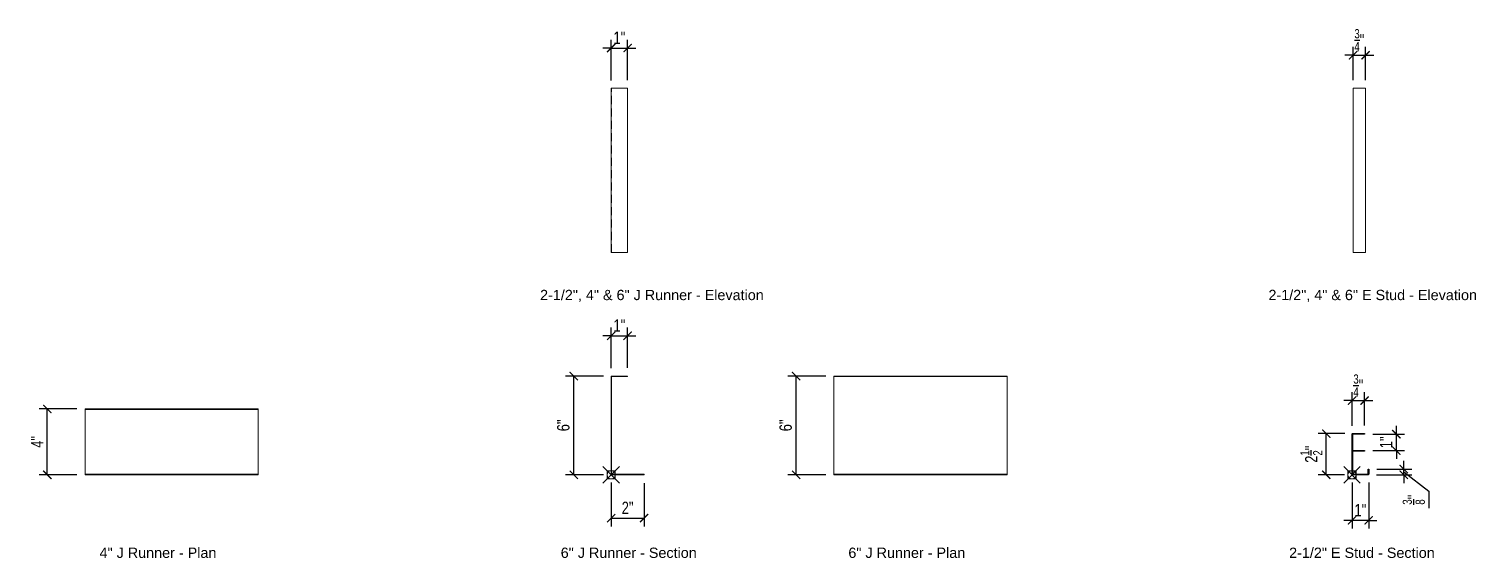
# Model space of a CAD drawing. Header units: inches. Extents: x 1578 to 1959, y 1763 to 1845.
# Drawn here: x 1774.7 to 1862.7, y 1813 to 1845.1 of the extents above; entities that cross this region are included whole.
import ezdxf
from ezdxf.enums import TextEntityAlignment as Align

# ---------------------------------------------------------------- set-up
doc = ezdxf.new("R2010")
doc.units = ezdxf.units.IN
doc.header["$LTSCALE"] = 4
doc.header["$MEASUREMENT"] = 0
doc.header["$PDMODE"] = 99
doc.header["$PDSIZE"] = 0.5
doc.linetypes.add('HIDDEN2', pattern=[0.1875, 0.125, -0.0625])
for name, color, linetype, lineweight in [('A-Anno-Dims', 211, 'Continuous', 25), ('Fine', 90, 'Continuous', 18), ('G-Anno-Ttlb', 213, 'Continuous', 50), ('Med', 31, 'Continuous', 25), ('Thin', 150, 'Continuous', 18)]:
    doc.layers.add(name, color=color, linetype=linetype, lineweight=lineweight)
doc.layers.add('G-Anno-Nplt', color=140, linetype='Continuous', lineweight=18, plot=False)
doc.styles.add('Arch-Dim', font='arial.ttf', dxfattribs={"width": 0.75})
doc.styles.add('RomanS', font='romans.shx')
doc.dimstyles.new('Aec-Arch-I-1-2', dxfattribs={"dimscale": 8, "dimtxt": 0.09375, "dimasz": 0.0625, "dimexe": 0.0625, "dimexo": 0.0625, "dimgap": 0.03125, "dimtad": 1, "dimdec": 4, "dimzin": 3, "dimdsep": 46, "dimlunit": 4, "dimtxsty": 'Arch-Dim', "dimblk": 'ARCHTICK', "dimcen": 0.09375, "dimclrd": 8, "dimclre": 8, "dimadec": 4, "dimazin": 2, "dimtfac": 0.75, "dimtdec": 4, "dimtix": 1, "dimtmove": 1, "dimatfit": 2, "dimldrblk": 'OPEN90', "dimfxl": 1, "dimtolj": 1, "dimtzin": 0, "dimarcsym": 0})

# ---------------------------------------------------------------- blocks, each defined once
blk = doc.blocks.new('Anno_Title_T2')
at = {"color": 0, "linetype": 'ByBlock', "lineweight": -2, "style": 'RomanS'}
blk.add_attdef('TITLE', (0, 0.5), '', height=1.25, dxfattribs=at)
blk.add_attdef('SCALE', text='', height=0.75, dxfattribs=at).set_placement((0, -0.5), align=Align.TOP_LEFT)
blk = doc.blocks.new('_ArchTick')
at = {"color": 0, "linetype": 'ByBlock', "const_width": 0.15}
blk.add_lwpolyline([(-0.5, -0.5), (0.5, 0.5)], dxfattribs=at)
blk = doc.blocks.new('*D40')
at = {"layer": 'A-Anno-Dims', "color": 8, "lineweight": -2, "transparency": 16777216}
for p, q in [((1777.624, 1822.036), (1775.324, 1822.036)), ((1775.824, 1818.036), (1775.824, 1822.036)), ((1777.624, 1818.036), (1775.324, 1818.036))]:
    blk.add_line(p, q, dxfattribs=at)
at = {"layer": 'Defpoints', "color": 0, "transparency": 16777216}
for p in [(1775.824, 1822.036), (1778.124, 1822.036), (1778.124, 1818.036)]:
    blk.add_point(p, dxfattribs=at)
at = {"layer": 'A-Anno-Dims', "color": 8, "lineweight": -2, "transparency": 16777216, "xscale": 0.5, "yscale": 0.5, "zscale": 0.5}
for p, rotation in [((1775.824, 1822.036), 90), ((1775.824, 1818.036), 270)]:
    blk.add_blockref('_ArchTick', p, dxfattribs=dict(at, rotation=rotation))
at = {"layer": 'A-Anno-Dims', "color": 0, "transparency": 16777216, "insert": (1775.199, 1820.036), "char_height": 0.75, "attachment_point": 5, "rotation": 90, "style": 'Arch-Dim'}
blk.add_mtext('\\A1;4"', dxfattribs=at)
blk = doc.blocks.new('_Open90')
at = {"color": 0, "linetype": 'ByBlock', "lineweight": -2}
for p, q in [((0, 0), (-1, 0)), ((-0.5, 0.5), (0, 0)), ((0, 0), (-0.5, -0.5))]:
    blk.add_line(p, q, dxfattribs=at)
blk = doc.blocks.new('*D42')
at = {"layer": 'A-Anno-Dims', "color": 8, "lineweight": -2, "transparency": 16777216}
for p, q in [((1810.09, 1817.567), (1810.09, 1814.902)), ((1812.09, 1817.536), (1812.09, 1814.902)), ((1810.09, 1815.402), (1812.09, 1815.402))]:
    blk.add_line(p, q, dxfattribs=at)
at = {"layer": 'Defpoints', "color": 0, "transparency": 16777216}
for p in [(1810.09, 1818.067), (1812.09, 1818.036), (1812.09, 1815.402)]:
    blk.add_point(p, dxfattribs=at)
at = {"layer": 'A-Anno-Dims', "color": 8, "lineweight": -2, "transparency": 16777216, "xscale": 0.5, "yscale": 0.5, "zscale": 0.5, "rotation": 180}
blk.add_blockref('_ArchTick', (1810.09, 1815.402), dxfattribs=at)
at = {"layer": 'A-Anno-Dims', "color": 8, "lineweight": -2, "transparency": 16777216, "xscale": 0.5, "yscale": 0.5, "zscale": 0.5}
blk.add_blockref('_ArchTick', (1812.09, 1815.402), dxfattribs=at)
at = {"layer": 'A-Anno-Dims', "color": 0, "transparency": 16777216, "insert": (1811.09, 1816.028), "char_height": 0.75, "attachment_point": 5, "style": 'Arch-Dim'}
blk.add_mtext('\\A1;2"', dxfattribs=at)
blk = doc.blocks.new('*D43')
at = {"layer": 'A-Anno-Dims', "color": 8, "lineweight": -2, "transparency": 16777216}
for p, q in [((1809.622, 1824.036), (1807.322, 1824.036)), ((1807.822, 1818.036), (1807.822, 1824.036)), ((1809.622, 1818.036), (1807.322, 1818.036))]:
    blk.add_line(p, q, dxfattribs=at)
at = {"layer": 'Defpoints', "color": 0, "transparency": 16777216}
for p in [(1807.822, 1824.036), (1810.122, 1824.036), (1810.122, 1818.036)]:
    blk.add_point(p, dxfattribs=at)
at = {"layer": 'A-Anno-Dims', "color": 8, "lineweight": -2, "transparency": 16777216, "xscale": 0.5, "yscale": 0.5, "zscale": 0.5}
for p, rotation in [((1807.822, 1824.036), 90), ((1807.822, 1818.036), 270)]:
    blk.add_blockref('_ArchTick', p, dxfattribs=dict(at, rotation=rotation))
at = {"layer": 'A-Anno-Dims', "color": 0, "transparency": 16777216, "insert": (1807.189, 1821.036), "char_height": 0.75, "attachment_point": 5, "rotation": 90, "style": 'Arch-Dim'}
blk.add_mtext('\\A1;6"', dxfattribs=at)
blk = doc.blocks.new('*D44')
at = {"layer": 'A-Anno-Dims', "color": 8, "lineweight": -2, "transparency": 16777216}
for p, q in [((1810.09, 1824.505), (1810.09, 1826.984)), ((1811.09, 1824.536), (1811.09, 1826.984)), ((1810.09, 1826.484), (1809.59, 1826.484)), ((1810.09, 1826.484), (1811.09, 1826.484)), ((1811.09, 1826.484), (1811.59, 1826.484))]:
    blk.add_line(p, q, dxfattribs=at)
at = {"layer": 'Defpoints', "color": 0, "transparency": 16777216}
for p in [(1811.09, 1826.484), (1810.09, 1824.005), (1811.09, 1824.036)]:
    blk.add_point(p, dxfattribs=at)
at = {"layer": 'A-Anno-Dims', "color": 8, "lineweight": -2, "transparency": 16777216, "xscale": 0.5, "yscale": 0.5, "zscale": 0.5}
blk.add_blockref('_ArchTick', (1810.09, 1826.484), dxfattribs=at)
at = {"layer": 'A-Anno-Dims', "color": 8, "lineweight": -2, "transparency": 16777216, "xscale": 0.5, "yscale": 0.5, "zscale": 0.5, "rotation": 180}
blk.add_blockref('_ArchTick', (1811.09, 1826.484), dxfattribs=at)
at = {"layer": 'A-Anno-Dims', "color": 0, "transparency": 16777216, "insert": (1810.59, 1827.11), "char_height": 0.75, "attachment_point": 5, "style": 'Arch-Dim'}
blk.add_mtext('\\A1;1"', dxfattribs=at)
blk = doc.blocks.new('*D45')
at = {"layer": 'A-Anno-Dims', "color": 8, "lineweight": -2, "transparency": 16777216}
for p, q in [((1810.09, 1841.987), (1810.09, 1844.466)), ((1811.09, 1842.018), (1811.09, 1844.466)), ((1810.09, 1843.966), (1809.59, 1843.966)), ((1810.09, 1843.966), (1811.09, 1843.966)), ((1811.09, 1843.966), (1811.59, 1843.966))]:
    blk.add_line(p, q, dxfattribs=at)
at = {"layer": 'Defpoints', "color": 0, "transparency": 16777216}
for p in [(1811.09, 1843.966), (1810.09, 1841.487), (1811.09, 1841.518)]:
    blk.add_point(p, dxfattribs=at)
at = {"layer": 'A-Anno-Dims', "color": 8, "lineweight": -2, "transparency": 16777216, "xscale": 0.5, "yscale": 0.5, "zscale": 0.5}
blk.add_blockref('_ArchTick', (1810.09, 1843.966), dxfattribs=at)
at = {"layer": 'A-Anno-Dims', "color": 8, "lineweight": -2, "transparency": 16777216, "xscale": 0.5, "yscale": 0.5, "zscale": 0.5, "rotation": 180}
blk.add_blockref('_ArchTick', (1811.09, 1843.966), dxfattribs=at)
at = {"layer": 'A-Anno-Dims', "color": 0, "transparency": 16777216, "insert": (1810.59, 1844.593), "char_height": 0.75, "attachment_point": 5, "style": 'Arch-Dim'}
blk.add_mtext('\\A1;1"', dxfattribs=at)
blk = doc.blocks.new('*D41')
at = {"layer": 'A-Anno-Dims', "color": 8, "lineweight": -2, "transparency": 16777216}
for p, q in [((1823.134, 1824.036), (1820.834, 1824.036)), ((1821.334, 1818.036), (1821.334, 1824.036)), ((1823.134, 1818.036), (1820.834, 1818.036))]:
    blk.add_line(p, q, dxfattribs=at)
at = {"layer": 'Defpoints', "color": 0, "transparency": 16777216}
for p in [(1821.334, 1824.036), (1823.634, 1824.036), (1823.634, 1818.036)]:
    blk.add_point(p, dxfattribs=at)
at = {"layer": 'A-Anno-Dims', "color": 8, "lineweight": -2, "transparency": 16777216, "xscale": 0.5, "yscale": 0.5, "zscale": 0.5}
for p, rotation in [((1821.334, 1824.036), 90), ((1821.334, 1818.036), 270)]:
    blk.add_blockref('_ArchTick', p, dxfattribs=dict(at, rotation=rotation))
at = {"layer": 'A-Anno-Dims', "color": 0, "transparency": 16777216, "insert": (1820.701, 1821.036), "char_height": 0.75, "attachment_point": 5, "rotation": 90, "style": 'Arch-Dim'}
blk.add_mtext('\\A1;6"', dxfattribs=at)
blk = doc.blocks.new('AecDtl_6JRunnerSection')
at = {"layer": 'Thin', "color": 0}
blk.add_lwpolyline([(1, 6), (0.031, 6, 0.414214), (0, 5.969), (0, 0.031, 0.414214), (0.031, 0), (2, 0), (2, 0.031), (0.031, 0.031), (0.031, 5.969), (1, 5.969)], format="xyb", close=True, dxfattribs=at)
blk = doc.blocks.new('*D52')
at = {"layer": 'A-Anno-Dims', "color": 8, "lineweight": -2, "transparency": 16777216}
for p, q in [((1855.12, 1817.572), (1855.12, 1814.767)), ((1856.133, 1817.572), (1856.133, 1814.767)), ((1855.12, 1815.267), (1854.62, 1815.267)), ((1856.133, 1815.267), (1855.12, 1815.267)), ((1856.133, 1815.267), (1856.633, 1815.267))]:
    blk.add_line(p, q, dxfattribs=at)
at = {"layer": 'Defpoints', "color": 0, "transparency": 16777216}
for p in [(1855.12, 1818.072), (1856.133, 1818.072), (1855.12, 1815.267)]:
    blk.add_point(p, dxfattribs=at)
at = {"layer": 'A-Anno-Dims', "color": 8, "lineweight": -2, "transparency": 16777216, "xscale": 0.5, "yscale": 0.5, "zscale": 0.5}
blk.add_blockref('_ArchTick', (1855.12, 1815.267), dxfattribs=at)
at = {"layer": 'A-Anno-Dims', "color": 8, "lineweight": -2, "transparency": 16777216, "xscale": 0.5, "yscale": 0.5, "zscale": 0.5, "rotation": 180}
blk.add_blockref('_ArchTick', (1856.133, 1815.267), dxfattribs=at)
at = {"layer": 'A-Anno-Dims', "color": 0, "transparency": 16777216, "insert": (1855.626, 1815.894), "char_height": 0.75, "attachment_point": 5, "style": 'Arch-Dim'}
blk.add_mtext('\\A1;1"', dxfattribs=at)
blk = doc.blocks.new('*D49')
at = {"layer": 'A-Anno-Dims', "color": 8, "lineweight": -2, "transparency": 16777216}
for p, q in [((1855.12, 1822.546), (1854.62, 1822.546)), ((1855.12, 1821.005), (1855.12, 1823.046)), ((1855.12, 1822.546), (1855.883, 1822.546)), ((1855.883, 1821.036), (1855.883, 1823.046)), ((1855.883, 1822.546), (1856.383, 1822.546))]:
    blk.add_line(p, q, dxfattribs=at)
at = {"layer": 'Defpoints', "color": 0, "transparency": 16777216}
for p in [(1855.883, 1822.546), (1855.12, 1820.505), (1855.883, 1820.536)]:
    blk.add_point(p, dxfattribs=at)
at = {"layer": 'A-Anno-Dims', "color": 8, "lineweight": -2, "transparency": 16777216, "xscale": 0.5, "yscale": 0.5, "zscale": 0.5}
blk.add_blockref('_ArchTick', (1855.12, 1822.546), dxfattribs=at)
at = {"layer": 'A-Anno-Dims', "color": 8, "lineweight": -2, "transparency": 16777216, "xscale": 0.5, "yscale": 0.5, "zscale": 0.5, "rotation": 180}
blk.add_blockref('_ArchTick', (1855.883, 1822.546), dxfattribs=at)
at = {"layer": 'A-Anno-Dims', "color": 0, "transparency": 16777216, "insert": (1855.501, 1823.459), "char_height": 0.75, "attachment_point": 5, "style": 'Arch-Dim'}
blk.add_mtext('\\A1;{\\H0.750000x;\\S3/4;}"', dxfattribs=at)
blk = doc.blocks.new('*D50')
at = {"layer": 'A-Anno-Dims', "color": 8, "lineweight": -2, "transparency": 16777216}
for p, q in [((1854.683, 1820.536), (1853.053, 1820.536)), ((1853.553, 1818.036), (1853.553, 1820.536)), ((1854.656, 1818.036), (1853.053, 1818.036))]:
    blk.add_line(p, q, dxfattribs=at)
at = {"layer": 'Defpoints', "color": 0, "transparency": 16777216}
for p in [(1853.553, 1820.536), (1855.183, 1820.536), (1855.156, 1818.036)]:
    blk.add_point(p, dxfattribs=at)
at = {"layer": 'A-Anno-Dims', "color": 8, "lineweight": -2, "transparency": 16777216, "xscale": 0.5, "yscale": 0.5, "zscale": 0.5}
for p, rotation in [((1853.553, 1820.536), 90), ((1853.553, 1818.036), 270)]:
    blk.add_blockref('_ArchTick', p, dxfattribs=dict(at, rotation=rotation))
at = {"layer": 'A-Anno-Dims', "color": 0, "transparency": 16777216, "insert": (1852.644, 1819.286), "char_height": 0.75, "attachment_point": 5, "rotation": 90, "style": 'Arch-Dim'}
blk.add_mtext('\\A1;2{\\H0.750000x;\\S1/2;}"', dxfattribs=at)
blk = doc.blocks.new('*D51')
at = {"layer": 'A-Anno-Dims', "color": 8, "lineweight": -2, "transparency": 16777216}
for p, q in [((1857.812, 1820.505), (1857.812, 1821.005)), ((1856.383, 1820.505), (1858.312, 1820.505)), ((1857.812, 1819.505), (1857.812, 1820.505)), ((1856.383, 1819.505), (1858.312, 1819.505)), ((1857.812, 1819.505), (1857.812, 1819.005))]:
    blk.add_line(p, q, dxfattribs=at)
at = {"layer": 'Defpoints', "color": 0, "transparency": 16777216}
for p in [(1855.883, 1820.505), (1857.812, 1820.505), (1855.883, 1819.505)]:
    blk.add_point(p, dxfattribs=at)
at = {"layer": 'A-Anno-Dims', "color": 8, "lineweight": -2, "transparency": 16777216, "xscale": 0.5, "yscale": 0.5, "zscale": 0.5}
for p, rotation in [((1857.812, 1820.505), 270), ((1857.812, 1819.505), 90)]:
    blk.add_blockref('_ArchTick', p, dxfattribs=dict(at, rotation=rotation))
at = {"layer": 'A-Anno-Dims', "color": 0, "transparency": 16777216, "insert": (1857.186, 1820.005), "char_height": 0.75, "attachment_point": 5, "rotation": 90, "style": 'Arch-Dim'}
blk.add_mtext('\\A1;1"', dxfattribs=at)
blk = doc.blocks.new('*D53')
at = {"layer": 'A-Anno-Dims', "color": 8, "lineweight": -2, "transparency": 16777216}
for p, q in [((1855.183, 1843.528), (1854.683, 1843.528)), ((1855.183, 1842.018), (1855.183, 1844.028)), ((1855.183, 1843.528), (1855.945, 1843.528)), ((1855.945, 1842.018), (1855.945, 1844.028)), ((1855.945, 1843.528), (1856.445, 1843.528))]:
    blk.add_line(p, q, dxfattribs=at)
at = {"layer": 'Defpoints', "color": 0, "transparency": 16777216}
for p in [(1855.945, 1843.528), (1855.183, 1841.518), (1855.945, 1841.518)]:
    blk.add_point(p, dxfattribs=at)
at = {"layer": 'A-Anno-Dims', "color": 8, "lineweight": -2, "transparency": 16777216, "xscale": 0.5, "yscale": 0.5, "zscale": 0.5}
blk.add_blockref('_ArchTick', (1855.183, 1843.528), dxfattribs=at)
at = {"layer": 'A-Anno-Dims', "color": 8, "lineweight": -2, "transparency": 16777216, "xscale": 0.5, "yscale": 0.5, "zscale": 0.5, "rotation": 180}
blk.add_blockref('_ArchTick', (1855.945, 1843.528), dxfattribs=at)
at = {"layer": 'A-Anno-Dims', "color": 0, "transparency": 16777216, "insert": (1855.564, 1844.441), "char_height": 0.75, "attachment_point": 5, "style": 'Arch-Dim'}
blk.add_mtext('\\A1;{\\H0.750000x;\\S3/4;}"', dxfattribs=at)
blk = doc.blocks.new('*D55')
at = {"layer": 'A-Anno-Dims', "color": 8, "lineweight": -2, "transparency": 16777216}
for p, q in [((1858.26, 1818.38), (1858.26, 1818.88)), ((1856.597, 1818.036), (1858.76, 1818.036)), ((1856.633, 1818.38), (1858.76, 1818.38)), ((1858.26, 1818.036), (1858.26, 1818.38)), ((1858.26, 1818.036), (1858.26, 1818.38)), ((1858.26, 1818.208), (1859.788, 1817.046)), ((1858.26, 1818.036), (1858.26, 1817.536)), ((1859.788, 1817.046), (1859.788, 1815.998))]:
    blk.add_line(p, q, dxfattribs=at)
at = {"layer": 'Defpoints', "color": 0, "transparency": 16777216}
for p in [(1856.097, 1818.036), (1856.133, 1818.38), (1858.26, 1818.38)]:
    blk.add_point(p, dxfattribs=at)
at = {"layer": 'A-Anno-Dims', "color": 8, "lineweight": -2, "transparency": 16777216, "xscale": 0.5, "yscale": 0.5, "zscale": 0.5}
for p, rotation in [((1858.26, 1818.38), 270), ((1858.26, 1818.036), 90)]:
    blk.add_blockref('_ArchTick', p, dxfattribs=dict(at, rotation=rotation))
at = {"layer": 'A-Anno-Dims', "color": 0, "transparency": 16777216, "insert": (1858.869, 1816.522), "char_height": 0.75, "attachment_point": 5, "rotation": 90, "style": 'Arch-Dim'}
blk.add_mtext('\\A1;{\\H0.750000x;\\S3/8;}"', dxfattribs=at)
blk = doc.blocks.new('AecDtl_2_1_2EStudSection')
at = {"layer": 'Med', "color": 0, "linetype": 'ByBlock'}
blk.add_lwpolyline([(1.0125, 0.0359, -0.41421356), (0.9766, 0), (0.0359, 0, -0.41421356), (0, 0.0359), (0, 2.46875, -0.41421356), (0.03125, 2.5), (0.7625, 2.5), (0.7625, 2.46875), (0.0359, 2.46875), (0.0359, 1.46875), (0.7625, 1.46875), (0.7625, 1.43285), (0.0359, 1.43285), (0.0359, 0.0359), (0.9766, 0.0359), (0.9766, 0.34375), (1.0125, 0.34375)], format="xyb", close=True, dxfattribs=at)

msp = doc.modelspace()

# ---------------------------------------------------------------- linework, layer by layer
at = {"layer": 'Fine', "linetype": 'HIDDEN2'}
msp.add_line((1810.12171, 1831.5509), (1810.12171, 1841.51813), dxfattribs=at)
at = {"layer": 'Fine'}
for p, q in [((1823.6339, 1824.00479), (1834.15701, 1824.00479)), ((1778.12389, 1822.00479), (1788.647, 1822.00479)), ((1778.12389, 1818.06729), (1788.647, 1818.06729)), ((1823.6339, 1818.06729), (1834.15701, 1818.06729))]:
    msp.add_line(p, q, dxfattribs=at)
at = {"layer": 'G-Anno-Nplt'}
for p in [(1810.09046, 1818.03613), (1855.1202, 1818.03604)]:
    msp.add_point(p, dxfattribs=at)
at = {"layer": 'Thin'}
for points in [[(1810.09046, 1841.51813), (1810.09046, 1831.5509), (1811.09046, 1831.5509), (1811.09046, 1841.51813)], [(1855.9452, 1831.5509), (1855.9452, 1841.51813), (1855.1827, 1841.51813), (1855.1827, 1831.5509)], [(1834.15701, 1818.03604), (1823.6339, 1818.03604), (1823.6339, 1824.03604), (1834.15701, 1824.03604)], [(1788.647, 1818.03604), (1778.12389, 1818.03604), (1778.12389, 1822.03604), (1788.647, 1822.03604)]]:
    msp.add_lwpolyline(points, close=True, dxfattribs=at)

# ---------------------------------------------------------------- block references
for name, p in [('AecDtl_6JRunnerSection', (1810.09046, 1818.03613)), ('AecDtl_2_1_2EStudSection', (1855.1202, 1818.03604))]:
    msp.add_blockref(name, p)
at = {"layer": 'G-Anno-Ttlb'}
ref = msp.add_blockref('Anno_Title_T2', (1805.77086, 1828.39789), dxfattribs=dict(at, xscale=0.5, yscale=0.5, zscale=0.5))
ref.add_attrib('TITLE', '2-1/2", 4" & 6" J Runner - Elevation', (1805.77086, 1828.64789), dxfattribs={"layer": '0', "color": 0, "linetype": 'ByBlock', "lineweight": -2, "height": 0.625, "style": 'Arch-Dim'})
ref = msp.add_blockref('Anno_Title_T2', (1850.03967, 1828.39789), dxfattribs=dict(at, xscale=0.5, yscale=0.5, zscale=0.5))
ref.add_attrib('TITLE', '2-1/2", 4" & 6" E Stud - Elevation', (1850.03967, 1828.64789), dxfattribs={"layer": '0', "color": 0, "linetype": 'ByBlock', "lineweight": -2, "height": 0.625, "style": 'Arch-Dim'})
ref = msp.add_blockref('Anno_Title_T2', (1778.99776, 1812.73622), dxfattribs=dict(at, xscale=0.5, yscale=0.5, zscale=0.5))
ref.add_attrib('TITLE', '4" J Runner - Plan', (1778.99776, 1812.98622), dxfattribs={"layer": '0', "color": 0, "linetype": 'ByBlock', "lineweight": -2, "height": 0.625, "style": 'Arch-Dim'})
ref = msp.add_blockref('Anno_Title_T2', (1807.02615, 1812.73622), dxfattribs=dict(at, xscale=0.5, yscale=0.5, zscale=0.5))
ref.add_attrib('TITLE', '6" J Runner - Section', (1807.02615, 1812.98622), dxfattribs={"layer": '0', "color": 0, "linetype": 'ByBlock', "lineweight": -2, "height": 0.625, "style": 'Arch-Dim'})
ref = msp.add_blockref('Anno_Title_T2', (1824.50777, 1812.73622), dxfattribs=dict(at, xscale=0.5, yscale=0.5, zscale=0.5))
ref.add_attrib('TITLE', '6" J Runner - Plan', (1824.50777, 1812.98622), dxfattribs={"layer": '0', "color": 0, "linetype": 'ByBlock', "lineweight": -2, "height": 0.625, "style": 'Arch-Dim'})
ref = msp.add_blockref('Anno_Title_T2', (1851.29496, 1812.73622), dxfattribs=dict(at, xscale=0.5, yscale=0.5, zscale=0.5))
ref.add_attrib('TITLE', '2-1/2" E Stud - Section', (1851.29496, 1812.98622), dxfattribs={"layer": '0', "color": 0, "linetype": 'ByBlock', "lineweight": -2, "height": 0.625, "style": 'Arch-Dim'})

# ---------------------------------------------------------------- dimensions: what is measured, and where the dimension line sits
at = {"layer": 'A-Anno-Dims'}
for base, p1, p2, picture, middle in [((1811.09046, 1843.96602), (1810.09046, 1841.48688), (1811.09046, 1841.51813), '*D45', (1810.59046, 1844.59255)), ((1855.9452, 1843.52829), (1855.1827, 1841.51813), (1855.9452, 1841.51813), '*D53', (1855.56395, 1844.44068)), ((1811.09046, 1826.48393), (1810.09046, 1824.00479), (1811.09046, 1824.03604), '*D44', (1810.59046, 1827.11046)), ((1855.8827, 1822.5462), (1855.1202, 1820.50479), (1855.8827, 1820.53604), '*D49', (1855.50145, 1823.45859)), ((1812.09046, 1815.40177), (1810.09046, 1818.06729), (1812.09046, 1818.03604), '*D42', (1811.09046, 1816.0283)), ((1855.1202, 1815.26745), (1856.1327, 1818.07194), (1855.1202, 1818.07194), '*D52', (1855.62645, 1815.89399))]:
    dim = msp.add_linear_dim(base=base, p1=p1, p2=p2, dimstyle='Aec-Arch-I-1-2', dxfattribs=at)
    dim.commit()
    dim.dimension.update_dxf_attribs({"geometry": picture, "text_midpoint": middle})
for base, p1, p2, picture, middle in [((1807.82166, 1824.03604), (1810.12171, 1818.03604), (1810.12171, 1824.03604), '*D43', (1807.18873, 1821.03604)), ((1821.33385, 1824.03604), (1823.6339, 1818.03604), (1823.6339, 1824.03604), '*D41', (1820.70092, 1821.03604)), ((1775.82384, 1822.03604), (1778.12389, 1818.03604), (1778.12389, 1822.03604), '*D40', (1775.19884, 1820.03604)), ((1853.55269, 1820.53604), (1855.1561, 1818.03604), (1855.1827, 1820.53604), '*D50', (1852.64414, 1819.28604)), ((1857.81221, 1820.50479), (1855.8827, 1819.50479), (1855.8827, 1820.50479), '*D51', (1857.18567, 1820.00479))]:
    dim = msp.add_linear_dim(base=base, p1=p1, p2=p2, angle=90, dimstyle='Aec-Arch-I-1-2', dxfattribs=at)
    dim.commit()
    dim.dimension.update_dxf_attribs({"geometry": picture, "text_midpoint": middle})
dim = msp.add_linear_dim(base=(1858.2601521999, 1818.3797897437), p1=(1856.0967960631, 1818.0360397437), p2=(1856.1326960631, 1818.3797897437), angle=90, dimstyle='Aec-Arch-I-1-2', dxfattribs=at)
dim.commit()
dim.dimension.update_dxf_attribs({"geometry": '*D55', "text_midpoint": (1859.787623871, 1816.795826761), "dimtype": 160})

doc.saveas('drawing.dxf')
